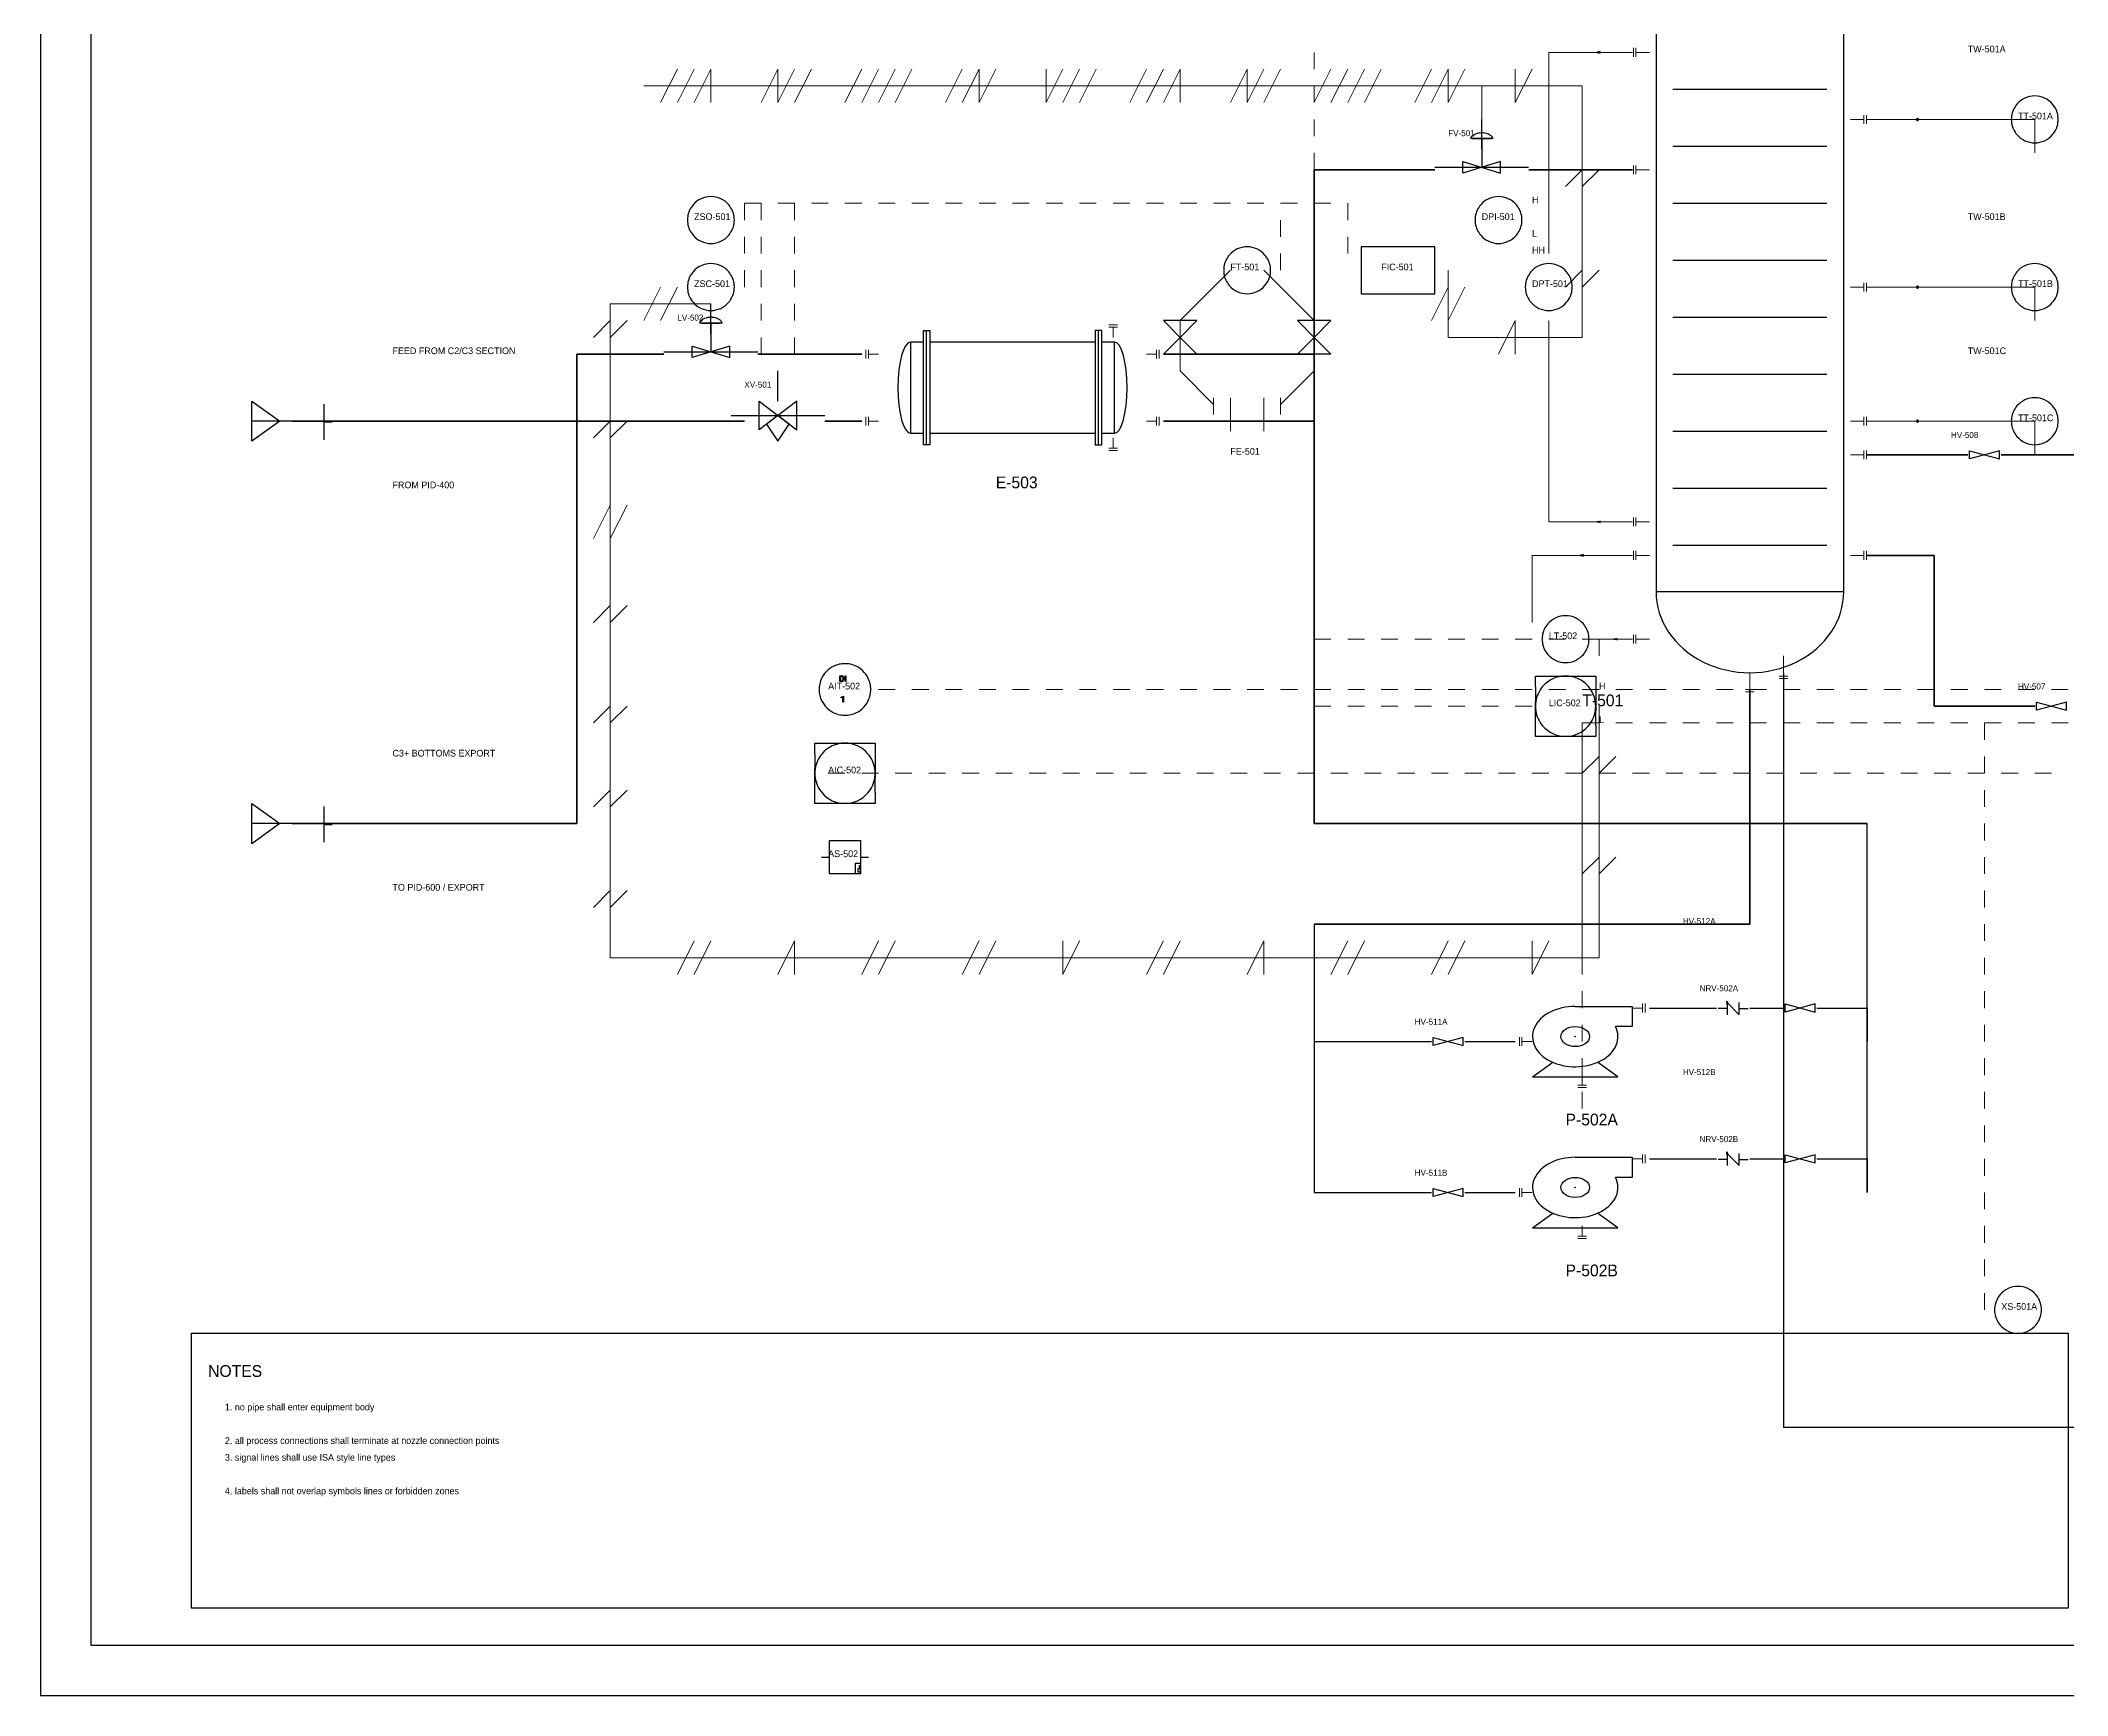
# Model space of a CAD drawing. Header units: metres. Extents: x 10 to 1179, y 10 to 831.
# Drawn here: x 10 to 615, y 10 to 504 of the extents above; entities that cross this region are included whole.
import ezdxf

# ---------------------------------------------------------------- set-up
doc = ezdxf.new("R2010")
doc.units = ezdxf.units.M
for name, color, linetype in [('BORDER', 7, 'Continuous'), ('DRAIN', 8, 'Continuous'), ('EQUIPMENT', 7, 'Continuous'), ('IMPULSE_LINE', 8, 'Continuous'), ('INSTRUMENT', 7, 'Continuous'), ('NOZZLES', 7, 'Continuous'), ('PROCESS', 7, 'Continuous'), ('SIGNAL_ELECTRIC', 8, 'Continuous'), ('SIGNAL_PNEUMATIC', 8, 'Continuous'), ('SYMBOLS', 7, 'Continuous'), ('TABLE', 8, 'Continuous'), ('TEXT', 7, 'Continuous'), ('VALVES', 7, 'Continuous')]:
    doc.layers.add(name, color=color, linetype=linetype)

# ---------------------------------------------------------------- blocks, each defined once
blk = doc.blocks.new('YAML_PID_OFFPAGE_CONNECTOR')
at = {"layer": 'DEFAULT_1_2_778'}
for p, q in [((2.649, 0.672), (2.649, -0.731)), ((2.683, -0.03), (3.324, -0.03))]:
    blk.add_line(p, q, dxfattribs=at)
at = {"layer": 'DEFAULT_255_2_778'}
for p, q in [((-3.324, 0), (-3.324, 0.794)), ((-3.324, 0.794), (-0.996, 0)), ((2.497, 0), (-3.324, 0)), ((-0.996, 0), (-3.324, -0.794)), ((-3.324, -0.794), (-3.324, 0))]:
    blk.add_line(p, q, dxfattribs=at)
blk = doc.blocks.new('YAML_PID_DEETHANIZER_COLUMN')
at = {"layer": 'EQUIP'}
blk.add_lwpolyline([(-0.5, -1.875), (0.5, -1.875), (0.5, 1.875), (-0.5, 1.875)], close=True, dxfattribs=at)
for centre, major_axis, start_param, end_param in [((0, 1.875), (-0.5, 0), 3.141593, 6.283185), ((0, -1.875), (0, -0.5), 4.712389, 7.853982)]:
    blk.add_ellipse(centre, major_axis=major_axis, ratio=1, start_param=start_param, end_param=end_param, dxfattribs=at)
blk = doc.blocks.new('YAML_PID_FEED_BOTTOMS_EXCHANGER')
for p, q in [((-1.6875, -0.625), (-1.6875, 0.625)), ((1.6875, -0.625), (1.6875, 0.625))]:
    blk.add_line(p, q)
at = {"linetype": 'CONTINUOUS'}
for points in [[(-1.75, 0.5), (-2, 0.5), (-2, -0.5)], [(1.625, 0.5), (-1.625, 0.5)], [(1.75, -0.5), (2, -0.5), (2, 0.5), (1.75, 0.5)], [(-2, -0.5), (-1.75, -0.5)], [(-1.625, -0.5), (1.625, -0.5)]]:
    blk.add_lwpolyline(points, dxfattribs=at)
for points in [[(-1.75, 0.625), (-1.625, 0.625), (-1.625, -0.625), (-1.75, -0.625)], [(1.75, 0.625), (1.625, 0.625), (1.625, -0.625), (1.75, -0.625)]]:
    blk.add_lwpolyline(points, close=True)
for centre, major_axis in [((-2, 0), (0, -0.5)), ((2, 0), (0, 0.5))]:
    blk.add_ellipse(centre, major_axis=major_axis, ratio=0.5, start_param=3.1415927, end_param=6.2831853)
blk = doc.blocks.new('YAML_PID_CENTRIFUGAL_PUMP')
for points in [[(-0.062, 0.437), (0.437, 0.437), (0.437, 0.187), (0.291, 0.187)], [(-0.438, -0.438), (-0.258, -0.258)], [(0.312, -0.438), (0.133, -0.258)], [(-0.438, -0.438), (0.312, -0.438)]]:
    blk.add_lwpolyline(points)
blk.add_circle((-0.062, 0.062), 0.125)
blk.add_arc((-0.062, 0.062), 0.375, 90, 19.4712)
blk.add_point((-0.062, 0.062))
blk = doc.blocks.new('YAML_PID_SHUTDOWN_VALVE')
at = {"layer": 'DEFAULT_255_2_778'}
for p, q in [((-6.61, 0.53), (6.61, 0.53)), ((2.65, 1.85), (-2.65, -0.79)), ((-2.65, -0.79), (-2.65, 1.85)), ((-2.65, 1.85), (2.65, -0.79)), ((0, 0.53), (-1.59, -0.26)), ((1.59, -0.26), (0, 0.53)), ((2.65, -0.79), (2.65, 1.85)), ((-1.59, -0.26), (0, -1.85)), ((0, -1.85), (1.59, -0.26))]:
    blk.add_line(p, q, dxfattribs=at)
blk = doc.blocks.new('YAML_PID_CONTROL_VALVE')
at = {"layer": 'DEFAULT_255_2_778'}
for p, q in [((1.59, 3.3), (-1.59, 3.3)), ((-1.32, 3.3), (1.32, 3.3)), ((0, 3.3), (0, -3.31)), ((1.59, 3.3), (1.59, 3.3)), ((2.65, -1.99), (-2.65, -4.64)), ((-2.65, -4.64), (-2.65, -1.99)), ((-2.65, -1.99), (2.65, -4.64)), ((2.65, -4.64), (2.65, -1.99)), ((-6.61, -3.31), (6.61, -3.31))]:
    blk.add_line(p, q, dxfattribs=at)
for centre, radius, start, end in [((-0.12, 3.05), 1.49, 139.274, 170.2375), ((0.08, 2.88), 1.75, 107.8085, 139.4549), ((0.03, 3.03), 1.6, 100.7622, 107.7138), ((0.01, 3.18), 1.44, 91.8616, 100.8049), ((0, 3.29), 1.33, 90.0038, 91.7662), ((0, 3.22), 1.41, 80.7831, 89.8951), ((-0.02, 3.11), 1.52, 79.284, 80.8774), ((-0.07, 2.91), 1.72, 54.0163, 78.868), ((0.03, 3), 1.59, 16.9721, 54.9197), ((0.18, 3.07), 1.43, 9.4624, 16.199)]:
    blk.add_arc(centre, radius, start, end, dxfattribs=at)
blk = doc.blocks.new('YAML_PID_MANUAL_BLOCK_VALVE')
blk.add_lwpolyline([(-0.5, -0.3), (-0.5, 0.3), (0.5, -0.3), (0.5, 0.3), (-0.5, -0.3)])
blk = doc.blocks.new('YAML_PID_CHECK_VALVE')
at = {"layer": 'DEFAULT_255_2_778'}
for p, q in [((-2.91, 1.19), (-2.91, 1.19)), ((2.65, -1.46), (-2.65, 1.19)), ((-2.65, 1.19), (2.65, -1.46)), ((-2.65, 1.19), (-2.65, -1.46)), ((2.65, -1.46), (2.65, 1.19)), ((-2.65, -0.13), (-6.61, -0.13)), ((2.65, -0.13), (6.61, -0.13))]:
    blk.add_line(p, q, dxfattribs=at)
for start, end in [(89.871, 180.129), (179.871, 270.129), (359.871, 90.129), (269.871, 0.129)]:
    blk.add_arc((-2.65, 1.19), 0.264, start, end, dxfattribs=at)
blk = doc.blocks.new('YAML_PID_FIELD_INSTRUMENT')
for start, end in [(40.5416, 139.4584), (171.3731, 188.6269), (139.4584, 171.3731), (8.6269, 40.5416), (351.3731, 8.6269), (188.6269, 220.5416), (220.5416, 319.4584), (319.4584, 351.3731)]:
    blk.add_arc((0, 0), 0.5, start, end)
blk = doc.blocks.new('YAML_PID_DCS_CONTROLLER')
for p, q in [((-0.5, 0.325), (-0.5, 0.075)), ((0.5, 0.325), (0.5, 0.075)), ((-0.5, -0.325), (-0.5, -0.075)), ((0.5, -0.325), (0.5, -0.075))]:
    blk.add_line(p, q)
for points in [[(-0.5, 0.325), (-0.5, 0.5), (0.5, 0.5), (0.5, 0.325)], [(-0.5, -0.075), (-0.5, 0.075)], [(0.5, 0.075), (0.5, -0.075)], [(0.5, -0.325), (0.5, -0.5), (-0.5, -0.5), (-0.5, -0.325)]]:
    blk.add_lwpolyline(points)
for start, end in [(40.5416, 139.4584), (171.3731, 188.6269), (139.4584, 171.3731), (8.6269, 40.5416), (351.3731, 8.6269), (188.6269, 220.5416), (220.5416, 319.4584), (319.4584, 351.3731)]:
    blk.add_arc((0, 0), 0.5, start, end)
blk = doc.blocks.new('YAML_PID_ANALYZER')
at = {"layer": 'DEFAULT_255_1_542'}
for p, q in [((-1.31, 2.06), (-1.31, 3.52)), ((-1.31, 3.52), (-0.9, 3.52)), ((-0.91, 2.06), (-1.31, 2.06)), ((-0.9, 3.37), (-1.12, 3.37)), ((-1.12, 3.37), (-1.12, 2.22)), ((-1.12, 2.22), (-0.92, 2.22)), ((-0.45, 2.75), (-0.45, 2.84)), ((-0.26, 2.84), (-0.26, 2.75)), ((0.05, 2.06), (0.05, 3.52)), ((0.05, 3.52), (0.24, 3.52)), ((0.24, 2.06), (0.05, 2.06)), ((0.24, 3.52), (0.24, 2.06)), ((-0.94, -1.96), (-0.4, -1.76)), ((-0.94, -2.13), (-0.94, -1.96)), ((-0.56, -1.99), (-0.94, -2.13)), ((-0.56, -3.23), (-0.56, -1.99)), ((-0.37, -3.23), (-0.56, -3.23)), ((-0.4, -1.76), (-0.37, -1.76)), ((-0.37, -1.76), (-0.37, -3.23))]:
    blk.add_line(p, q, dxfattribs=at)
for centre, radius, start, end in [((-0.91, 2.8), 0.576, 269.4971, 284.0204), ((-0.92, 2.91), 0.849, 270.4445, 278.451), ((-0.9, 2.79), 0.733, 75.4101, 90.3803), ((-0.9, 2.79), 0.571, 79.2151, 89.7446), ((-0.86, 2.98), 0.385, 40.384, 80.1432), ((-0.88, 2.72), 0.658, 278.1073, 299.0339), ((-0.87, 2.63), 0.399, 283.77, 318.1556), ((-0.87, 2.91), 0.61, 60.1456, 75.189), ((-0.91, 2.66), 0.452, 318.7416, 343.6873), ((-0.85, 2.95), 0.57, 26.5254, 60.1451), ((-0.89, 2.95), 0.426, 26.5778, 40.1533), ((-0.84, 2.64), 0.561, 299.2531, 333.4571), ((-1.01, 2.9), 0.554, 9.6572, 26.1932), ((-1.14, 2.73), 0.688, 343.3325, 355.8548), ((-1.3, 2.84), 0.854, 359.6455, 9.8607), ((-1.4, 2.75), 0.951, 355.4989, 0.0788), ((-0.99, 2.87), 0.729, 7.403, 26.8321), ((-0.96, 2.7), 0.699, 333.0707, 348.7181), ((-1.17, 2.74), 0.91, 348.729, 0.3013), ((-1.19, 2.84), 0.93, 0.1606, 7.7176)]:
    blk.add_arc(centre, radius, start, end, dxfattribs=at)
at = {"layer": 'DEFAULT_255_2_778'}
blk.add_line((-6.61, 0), (-6.61, 0), dxfattribs=at)
for centre, radius, start, end in [((-0.01, 0.01), 6.61, 109.7078, 153.0328), ((-0.02, 0.01), 6.6, 96.3164, 109.6517), ((0, -0.13), 6.74, 89.9875, 96.3278), ((0, -0.08), 6.69, 78.5415, 90.0352), ((0.03, 0.04), 6.57, 63.0463, 78.5245), ((0.01, 0.01), 6.61, 19.7078, 63.0328), ((0.08, 0), 6.69, 168.5415, 180.0352), ((-0.04, 0.03), 6.57, 153.0463, 168.5245), ((0.01, 0.02), 6.6, 6.3164, 19.6517), ((-0.13, 0), 6.74, 359.9875, 6.3278), ((0.13, 0), 6.74, 179.9875, 186.3278), ((-0.01, -0.02), 6.6, 186.3164, 199.6517), ((-0.01, -0.01), 6.61, 199.7078, 243.0328), ((0.01, -0.01), 6.61, 289.7078, 333.0328), ((0.04, -0.03), 6.57, 333.0463, 348.5245), ((-0.08, 0), 6.69, 348.5415, 0.0352), ((-0.03, -0.04), 6.57, 243.0463, 258.5245), ((0, 0.08), 6.69, 258.5415, 270.0352), ((0, 0.13), 6.74, 269.9875, 276.3278), ((0.02, -0.01), 6.6, 276.3164, 289.6517)]:
    blk.add_arc(centre, radius, start, end, dxfattribs=at)
blk = doc.blocks.new('YAML_PID_SAMPLE_POINT')
at = {"layer": 'DEFAULT_255_2_778'}
for p, q in [((-7.97, 0), (-5.32, 0)), ((-5.26, 2.65), (5.33, 2.65)), ((-5.26, -2.65), (-5.26, 2.65)), ((5.32, 0), (7.97, 0)), ((5.33, 2.65), (5.33, -2.65)), ((5.33, -2.65), (-5.26, -2.65)), ((3.61, -0.93), (5.33, -0.93)), ((3.61, -2.65), (3.61, -0.93)), ((5.33, -2.65), (3.61, -2.65)), ((4.53, -2.38), (4.53, -1.77)), ((4.53, -1.77), (4.89, -1.77)), ((4.89, -2.38), (4.53, -2.38)), ((4.89, -1.77), (4.89, -1.32)), ((4.89, -1.32), (5.19, -1.32)), ((5.19, -2.38), (4.89, -2.38)), ((5.19, -1.32), (5.19, -2.38)), ((5.33, -0.93), (5.33, -2.65))]:
    blk.add_line(p, q, dxfattribs=at)

msp = doc.modelspace()

# ---------------------------------------------------------------- linework, layer by layer
at = {"layer": 'BORDER'}
for points in [[(10, 10), (1179, 10), (1179, 831), (10, 831), (10, 10)], [(25, 25), (1164, 25), (1164, 816), (25, 816), (25, 25)]]:
    msp.add_lwpolyline(points, dxfattribs=at)
at = {"layer": 'DRAIN', "lineweight": 25}
for points in [[(530, 315), (530, 90)], [(530, 90), (720, 90)]]:
    msp.add_lwpolyline(points, dxfattribs=at)
at = {"layer": 'EQUIPMENT'}
for p, q in [((497, 489), (543, 489)), ((497, 472), (543, 472)), ((497, 455), (543, 455)), ((497, 438), (543, 438)), ((497, 421), (543, 421)), ((497, 404), (543, 404)), ((497, 387), (543, 387)), ((497, 370), (543, 370)), ((497, 353), (543, 353))]:
    msp.add_line(p, q, dxfattribs=at)
at = {"layer": 'IMPULSE_LINE', "lineweight": 18}
for p, q in [((485, 500), (460, 500)), ((460, 500), (460, 440)), ((555, 480), (570, 480)), ((570, 480), (605, 480)), ((605, 480), (605, 470)), ((350, 420), (365, 435)), ((390, 420), (375, 435)), ((555, 430), (570, 430)), ((570, 430), (605, 430)), ((605, 430), (605, 420)), ((350, 405), (350, 420)), ((390, 405), (390, 420)), ((460, 360), (460, 420)), ((360, 395), (350, 405)), ((380, 395), (390, 405)), ((360, 392), (360, 397)), ((380, 392), (380, 397)), ((555, 390), (570, 390)), ((570, 390), (605, 390)), ((605, 390), (605, 380)), ((485, 360), (460, 360)), ((485, 350), (455, 350)), ((455, 350), (455, 330)), ((485, 325), (475, 325)), ((475, 325), (475, 320))]:
    msp.add_line(p, q, dxfattribs=at)
at = {"layer": 'INSTRUMENT'}
for p, q in [((440, 471), (440, 480)), ((210, 416), (210, 425)), ((230, 396), (230, 405))]:
    msp.add_line(p, q, dxfattribs=at)
at = {"layer": 'INSTRUMENT', "lineweight": 18}
for p, q in [((365, 387), (365, 397)), ((375, 387), (375, 397))]:
    msp.add_line(p, q, dxfattribs=at)
at = {"layer": 'INSTRUMENT'}
msp.add_lwpolyline([(404, 428), (426, 428), (426, 442), (404, 442), (404, 428)], dxfattribs=at)
at = {"layer": 'NOZZLES', "lineweight": 13}
for p, q in [((485.25, 501.3), (485.25, 498.7)), ((486, 501.3), (486, 498.7)), ((490, 500), (486, 500)), ((550, 480), (554, 480)), ((554, 478.7), (554, 481.3)), ((554.75, 478.7), (554.75, 481.3)), ((485.25, 466.3), (485.25, 463.7)), ((486, 466.3), (486, 463.7)), ((490, 465), (486, 465)), ((550, 430), (554, 430)), ((554, 428.7), (554, 431.3)), ((554.75, 428.7), (554.75, 431.3)), ((331.3, 418.75), (328.7, 418.75)), ((331.3, 418), (328.7, 418)), ((330, 415), (330, 418)), ((256.25, 411.3), (256.25, 408.7)), ((257, 411.3), (257, 408.7)), ((343, 408.7), (343, 411.3)), ((343.75, 408.7), (343.75, 411.3)), ((260, 410), (257, 410)), ((340, 410), (343, 410)), ((256.25, 391.3), (256.25, 388.7)), ((257, 391.3), (257, 388.7)), ((260, 390), (257, 390)), ((340, 390), (343, 390)), ((343, 388.7), (343, 391.3)), ((343.75, 388.7), (343.75, 391.3)), ((550, 390), (554, 390)), ((554, 388.7), (554, 391.3)), ((554.75, 388.7), (554.75, 391.3)), ((328.7, 382), (331.3, 382)), ((328.7, 381.25), (331.3, 381.25)), ((330, 385), (330, 382)), ((554, 378.7), (554, 381.3)), ((554.75, 378.7), (554.75, 381.3)), ((550, 380), (554, 380)), ((485.25, 361.3), (485.25, 358.7)), ((486, 361.3), (486, 358.7)), ((490, 360), (486, 360)), ((485.25, 351.3), (485.25, 348.7)), ((486, 351.3), (486, 348.7)), ((554, 348.7), (554, 351.3)), ((554.75, 348.7), (554.75, 351.3)), ((490, 350), (486, 350)), ((550, 350), (554, 350)), ((485.25, 326.3), (485.25, 323.7)), ((486, 326.3), (486, 323.7)), ((490, 325), (486, 325)), ((520, 315), (520, 310)), ((530, 320), (530, 314)), ((518.7, 310), (521.3, 310)), ((518.7, 309.25), (521.3, 309.25)), ((528.7, 314), (531.3, 314)), ((528.7, 313.25), (531.3, 313.25)), ((485, 215), (488, 215)), ((488, 213.7), (488, 216.3)), ((488.75, 213.7), (488.75, 216.3)), ((451.25, 206.3), (451.25, 203.7)), ((452, 206.3), (452, 203.7)), ((455, 205), (452, 205)), ((470, 195), (470, 192)), ((468.7, 192), (471.3, 192)), ((468.7, 191.25), (471.3, 191.25)), ((485, 170), (488, 170)), ((488, 168.7), (488, 171.3)), ((488.75, 168.7), (488.75, 171.3)), ((451.25, 161.3), (451.25, 158.7)), ((452, 161.3), (452, 158.7)), ((455, 160), (452, 160)), ((468.7, 147), (471.3, 147)), ((468.7, 146.25), (471.3, 146.25)), ((470, 150), (470, 147))]:
    msp.add_line(p, q, dxfattribs=at)
at = {"layer": 'PROCESS', "lineweight": 35}
for points in [[(390, 390), (390, 465)], [(390, 465), (426, 465)], [(454, 465), (485, 465)], [(170, 410), (196, 410)], [(170, 410), (170, 270)], [(224, 410), (255, 410)], [(390, 410), (345, 410)], [(390, 270), (390, 410)], [(85, 390), (220, 390)], [(244, 390), (255, 390)], [(345, 390), (390, 390)], [(555, 380), (585, 380)], [(595, 380), (630, 380)], [(555, 350), (575, 350)], [(575, 350), (575, 305)], [(520, 310), (520, 240)], [(575, 305), (605, 305)], [(170, 270), (85, 270)], [(555, 270), (390, 270)], [(520, 240), (390, 240)]]:
    msp.add_lwpolyline(points, dxfattribs=at)
at = {"layer": 'PROCESS', "lineweight": 25}
for points in [[(555, 205), (555, 270)], [(555, 160), (555, 270)], [(390, 240), (390, 205)], [(390, 240), (390, 160)], [(490, 215), (510, 215)], [(520, 215), (530, 215)], [(540, 215), (555, 215)], [(555, 215), (555, 205)], [(390, 205), (425, 205)], [(435, 205), (450, 205)], [(490, 170), (510, 170)], [(520, 170), (530, 170)], [(540, 170), (555, 170)], [(555, 170), (555, 160)], [(390, 160), (425, 160)], [(435, 160), (450, 160)]]:
    msp.add_lwpolyline(points, dxfattribs=at)
at = {"layer": 'SIGNAL_ELECTRIC', "lineweight": 18}
for p, q in [((390, 495), (390, 500)), ((390, 485), (390, 490)), ((390, 475), (390, 480)), ((390, 465), (390, 470)), ((390, 455), (390, 460)), ((220, 450), (220, 455)), ((220, 455), (225, 455)), ((225, 455), (225, 450)), ((230, 455), (235, 455)), ((235, 455), (235, 450)), ((240, 455), (245, 455)), ((250, 455), (255, 455)), ((260, 455), (265, 455)), ((270, 455), (275, 455)), ((280, 455), (285, 455)), ((290, 455), (295, 455)), ((300, 455), (305, 455)), ((310, 455), (315, 455)), ((320, 455), (325, 455)), ((330, 455), (335, 455)), ((340, 455), (345, 455)), ((350, 455), (355, 455)), ((360, 455), (365, 455)), ((370, 455), (375, 455)), ((380, 455), (385, 455)), ((390, 455), (395, 455)), ((400, 455), (400, 450)), ((380, 445), (380, 450)), ((390, 445), (390, 450)), ((220, 440), (220, 445)), ((225, 445), (225, 440)), ((235, 445), (235, 440)), ((400, 445), (400, 440)), ((380, 435), (380, 440)), ((390, 435), (390, 440)), ((220, 430), (220, 435)), ((225, 435), (225, 430)), ((235, 435), (235, 430)), ((390, 425), (390, 430)), ((225, 425), (225, 420)), ((235, 425), (235, 420)), ((390, 415), (390, 420)), ((225, 415), (225, 410)), ((235, 415), (235, 410)), ((390, 405), (390, 410)), ((390, 395), (390, 400)), ((390, 385), (390, 390)), ((390, 375), (390, 380)), ((390, 365), (390, 370)), ((390, 355), (390, 360)), ((390, 345), (390, 350)), ((390, 335), (390, 340)), ((390, 325), (390, 330)), ((395, 325), (390, 325)), ((405, 325), (400, 325)), ((415, 325), (410, 325)), ((425, 325), (420, 325)), ((435, 325), (430, 325)), ((445, 325), (440, 325)), ((455, 325), (450, 325)), ((465, 325), (460, 325)), ((475, 325), (470, 325)), ((390, 315), (390, 320)), ((260, 310), (265, 310)), ((270, 310), (275, 310)), ((280, 310), (285, 310)), ((290, 310), (295, 310)), ((300, 310), (305, 310)), ((310, 310), (315, 310)), ((320, 310), (325, 310)), ((330, 310), (335, 310)), ((340, 310), (345, 310)), ((350, 310), (355, 310)), ((360, 310), (365, 310)), ((370, 310), (375, 310)), ((380, 310), (385, 310)), ((390, 310), (395, 310)), ((390, 305), (390, 310)), ((400, 310), (405, 310)), ((410, 310), (415, 310)), ((420, 310), (425, 310)), ((430, 310), (435, 310)), ((440, 310), (445, 310)), ((450, 310), (455, 310)), ((460, 310), (465, 310)), ((470, 310), (475, 310)), ((480, 310), (485, 310)), ((490, 310), (495, 310)), ((500, 310), (505, 310)), ((510, 310), (515, 310)), ((520, 310), (525, 310)), ((530, 310), (535, 310)), ((540, 310), (545, 310)), ((550, 310), (555, 310)), ((560, 310), (565, 310)), ((570, 310), (575, 310)), ((580, 310), (585, 310)), ((590, 310), (595, 310)), ((600, 310), (605, 310)), ((610, 310), (615, 310)), ((390, 305), (395, 305)), ((400, 305), (405, 305)), ((410, 305), (415, 305)), ((420, 305), (425, 305)), ((430, 305), (435, 305)), ((440, 305), (445, 305)), ((450, 305), (455, 305)), ((470, 295), (470, 300)), ((470, 300), (475, 300)), ((480, 300), (485, 300)), ((490, 300), (495, 300)), ((500, 300), (505, 300)), ((510, 300), (515, 300)), ((520, 300), (525, 300)), ((530, 300), (535, 300)), ((540, 300), (545, 300)), ((550, 300), (555, 300)), ((560, 300), (565, 300)), ((570, 300), (575, 300)), ((580, 300), (585, 300)), ((590, 300), (590, 295)), ((590, 300), (595, 300)), ((600, 300), (605, 300)), ((610, 300), (615, 300)), ((470, 290), (470, 295)), ((250, 285), (245, 285)), ((260, 285), (255, 285)), ((270, 285), (265, 285)), ((280, 285), (275, 285)), ((290, 285), (285, 285)), ((300, 285), (295, 285)), ((310, 285), (305, 285)), ((320, 285), (315, 285)), ((330, 285), (325, 285)), ((340, 285), (335, 285)), ((350, 285), (345, 285)), ((360, 285), (355, 285)), ((370, 285), (365, 285)), ((380, 285), (375, 285)), ((390, 285), (385, 285)), ((400, 285), (395, 285)), ((410, 285), (405, 285)), ((420, 285), (415, 285)), ((430, 285), (425, 285)), ((440, 285), (435, 285)), ((450, 285), (445, 285)), ((460, 285), (455, 285)), ((470, 285), (465, 285)), ((470, 285), (470, 290)), ((470, 280), (470, 285)), ((480, 285), (475, 285)), ((490, 285), (485, 285)), ((500, 285), (495, 285)), ((510, 285), (505, 285)), ((520, 285), (515, 285)), ((530, 285), (525, 285)), ((540, 285), (535, 285)), ((550, 285), (545, 285)), ((560, 285), (555, 285)), ((570, 285), (565, 285)), ((580, 285), (575, 285)), ((590, 285), (585, 285)), ((590, 290), (590, 285)), ((600, 285), (595, 285)), ((610, 285), (605, 285)), ((470, 275), (470, 280)), ((590, 280), (590, 275)), ((470, 270), (470, 275)), ((470, 265), (470, 270)), ((590, 270), (590, 265)), ((470, 260), (470, 265)), ((470, 255), (470, 260)), ((470, 250), (470, 255)), ((590, 260), (590, 255)), ((470, 245), (470, 250)), ((590, 250), (590, 245)), ((470, 240), (470, 245)), ((470, 235), (470, 240)), ((590, 240), (590, 235)), ((470, 230), (470, 235)), ((470, 225), (470, 230)), ((590, 230), (590, 225)), ((470, 215), (470, 220)), ((590, 220), (590, 215)), ((470, 205), (470, 210)), ((590, 210), (590, 205)), ((470, 195), (470, 200)), ((590, 200), (590, 195)), ((470, 185), (470, 190)), ((590, 190), (590, 185)), ((590, 180), (590, 175)), ((590, 170), (590, 165)), ((590, 160), (590, 155)), ((590, 150), (590, 145)), ((590, 140), (590, 135)), ((590, 130), (590, 125))]:
    msp.add_line(p, q, dxfattribs=at)
at = {"layer": 'SIGNAL_PNEUMATIC', "lineweight": 18}
for p, q in [((470, 490), (190, 490)), ((190, 490), (440, 490)), ((195, 485), (200, 495)), ((200, 485), (205, 495)), ((205, 485), (210, 495)), ((210, 485), (210, 495)), ((225, 485), (230, 495)), ((230, 485), (230, 495)), ((230, 485), (235, 495)), ((235, 485), (240, 495)), ((250, 485), (255, 495)), ((255, 485), (260, 495)), ((260, 485), (265, 495)), ((265, 485), (270, 495)), ((280, 485), (285, 495)), ((285, 485), (290, 495)), ((290, 485), (290, 495)), ((290, 485), (295, 495)), ((310, 485), (310, 495)), ((310, 485), (315, 495)), ((315, 485), (320, 495)), ((320, 485), (325, 495)), ((335, 485), (340, 495)), ((340, 485), (345, 495)), ((345, 485), (350, 495)), ((350, 485), (350, 495)), ((365, 485), (370, 495)), ((370, 485), (370, 495)), ((370, 485), (375, 495)), ((375, 485), (380, 495)), ((390, 485), (395, 495)), ((395, 485), (400, 495)), ((400, 485), (405, 495)), ((405, 485), (410, 495)), ((420, 485), (425, 495)), ((425, 485), (430, 495)), ((430, 485), (430, 495)), ((430, 485), (435, 495)), ((440, 490), (440, 480)), ((450, 485), (450, 495)), ((450, 485), (455, 495)), ((470, 415), (470, 490)), ((465, 460), (470, 465)), ((470, 460), (475, 465)), ((190, 420), (195, 430)), ((195, 420), (200, 430)), ((425, 420), (430, 430)), ((430, 435), (430, 415)), ((430, 420), (435, 430)), ((465, 430), (470, 435)), ((470, 430), (475, 435)), ((180, 230), (180, 425)), ((180, 425), (210, 425)), ((175, 415), (180, 420)), ((180, 415), (185, 420)), ((445, 410), (450, 420)), ((450, 410), (450, 420)), ((430, 415), (470, 415)), ((175, 385), (180, 390)), ((180, 385), (185, 390)), ((175, 355), (180, 365)), ((180, 355), (185, 365)), ((175, 330), (180, 335)), ((180, 330), (185, 335)), ((175, 300), (180, 305)), ((180, 300), (185, 305)), ((475, 305), (475, 230)), ((470, 285), (475, 290)), ((475, 285), (480, 290)), ((175, 275), (180, 280)), ((180, 275), (185, 280)), ((470, 255), (475, 260)), ((475, 255), (480, 260)), ((175, 245), (180, 250)), ((180, 245), (185, 250)), ((475, 230), (180, 230)), ((200, 225), (205, 235)), ((205, 225), (210, 235)), ((230, 225), (235, 235)), ((235, 225), (235, 235)), ((255, 225), (260, 235)), ((260, 225), (265, 235)), ((285, 225), (290, 235)), ((290, 225), (295, 235)), ((315, 225), (315, 235)), ((315, 225), (320, 235)), ((340, 225), (345, 235)), ((345, 225), (350, 235)), ((370, 225), (375, 235)), ((375, 225), (375, 235)), ((395, 225), (400, 235)), ((400, 225), (405, 235)), ((425, 225), (430, 235)), ((430, 225), (435, 235)), ((455, 225), (455, 235)), ((455, 225), (460, 235))]:
    msp.add_line(p, q, dxfattribs=at)
at = {"layer": 'TABLE'}
msp.add_lwpolyline([(55, 118), (615, 118), (615, 36), (55, 36), (55, 118)], dxfattribs=at)
at = {"layer": 'VALVES'}
for points in [[(345, 420), (350, 415), (355, 420), (345, 420)], [(385, 420), (390, 415), (395, 420), (385, 420)], [(345, 410), (350, 415), (355, 410), (345, 410)], [(385, 410), (390, 415), (395, 410), (385, 410)]]:
    msp.add_lwpolyline(points, dxfattribs=at)

# ---------------------------------------------------------------- block references
at = {"layer": 'SYMBOLS'}
for name, p, xscale, yscale in [('YAML_PID_DEETHANIZER_COLUMN', (520, 430), 56, 48.421052631578945), ('YAML_PID_MANUAL_BLOCK_VALVE', (475, 500), 0.75, 0.75), ('YAML_PID_FIELD_INSTRUMENT', (605, 480), 14, 14), ('YAML_PID_FIELD_INSTRUMENT', (570, 480), 0.65, 0.65), ('YAML_PID_CONTROL_VALVE', (440, 470), 2.1165301000816377, 1.294311383901137), ('YAML_PID_FIELD_INSTRUMENT', (210, 450), 14, 14), ('YAML_PID_FIELD_INSTRUMENT', (445, 450), 14, 14), ('YAML_PID_FIELD_INSTRUMENT', (370, 435), 14, 14), ('YAML_PID_FIELD_INSTRUMENT', (210, 430), 14, 14), ('YAML_PID_FIELD_INSTRUMENT', (460, 430), 14, 14), ('YAML_PID_FIELD_INSTRUMENT', (605, 430), 14, 14), ('YAML_PID_FIELD_INSTRUMENT', (570, 430), 0.65, 0.65), ('YAML_PID_CONTROL_VALVE', (210, 415), 2.1165301000816377, 1.294311383901137), ('YAML_PID_FEED_BOTTOMS_EXCHANGER', (300, 400), 15.2, 27.2), ('YAML_PID_OFFPAGE_CONNECTOR', (85, 390), 3.6103034812080543, 7.559055118110234), ('YAML_PID_SHUTDOWN_VALVE', (230, 390), 2.1165301000816377, 3.2396607038551637), ('YAML_PID_FIELD_INSTRUMENT', (605, 390), 14, 14), ('YAML_PID_FIELD_INSTRUMENT', (570, 390), 0.65, 0.65), ('YAML_PID_MANUAL_BLOCK_VALVE', (590, 380), 9, 4), ('YAML_PID_MANUAL_BLOCK_VALVE', (475, 360), 0.75, 0.75), ('YAML_PID_MANUAL_BLOCK_VALVE', (470, 350), 0.75, 0.75), ('YAML_PID_FIELD_INSTRUMENT', (465, 325), 14, 14), ('YAML_PID_MANUAL_BLOCK_VALVE', (480, 325), 0.75, 0.75), ('YAML_PID_ANALYZER', (250, 310), 1.1638494030954656, 1.1638494030954656), ('YAML_PID_DCS_CONTROLLER', (465, 305), 18, 18), ('YAML_PID_MANUAL_BLOCK_VALVE', (610, 305), 9, 4), ('YAML_PID_DCS_CONTROLLER', (250, 285), 18, 18), ('YAML_PID_OFFPAGE_CONNECTOR', (85, 270), 3.6103034812080543, 7.559055118110234), ('YAML_PID_SAMPLE_POINT', (250, 260), 0.8782329952136302, 1.8897518755787364), ('YAML_PID_CENTRIFUGAL_PUMP', (470, 205), 34, 24), ('YAML_PID_CHECK_VALVE', (515, 215), 0.6803132464548122, 1.3743969704442458), ('YAML_PID_MANUAL_BLOCK_VALVE', (535, 215), 9, 4), ('YAML_PID_MANUAL_BLOCK_VALVE', (430, 205), 9, 4), ('YAML_PID_CENTRIFUGAL_PUMP', (470, 160), 34, 24), ('YAML_PID_CHECK_VALVE', (515, 170), 0.6803132464548122, 1.3743969704442458), ('YAML_PID_MANUAL_BLOCK_VALVE', (535, 170), 9, 4), ('YAML_PID_MANUAL_BLOCK_VALVE', (430, 160), 9, 4), ('YAML_PID_FIELD_INSTRUMENT', (600, 125), 14, 14)]:
    msp.add_blockref(name, p, dxfattribs=dict(at, xscale=xscale, yscale=yscale))

# ---------------------------------------------------------------- texts
at = {"layer": 'TEXT'}
for s, height, p in [('TW-501A', 2, (585, 500)), ('TT-501A', 2, (600, 480)), ('FV-501', 1.8, (430, 475)), ('H', 2, (455, 455)), ('ZSO-501', 2, (205, 450)), ('DPI-501', 2, (440, 450)), ('TW-501B', 2, (585, 450)), ('L', 2, (455, 445)), ('HH', 2, (455, 440)), ('FT-501', 2, (365, 435)), ('FIC-501', 2, (410, 435)), ('ZSC-501', 2, (205, 430)), ('DPT-501', 2, (455, 430)), ('TT-501B', 2, (600, 430)), ('LV-502', 1.8, (200, 420)), ('FEED FROM C2/C3 SECTION', 2, (115, 410)), ('TW-501C', 2, (585, 410)), ('XV-501', 1.8, (220, 400)), ('TT-501C', 2, (600, 390)), ('FE-501', 2, (365, 380)), ('HV-508', 1.8, (580, 385)), ('FROM PID-400', 2, (115, 370)), ('E-503', 3.5, (295, 370)), ('LT-502', 2, (460, 325)), ('AIT-502', 2, (245, 310)), ('T-501', 3.5, (470, 305)), ('H', 2, (475, 310)), ('HV-507', 1.8, (600, 310)), ('LIC-502', 2, (460, 305)), ('L', 2, (475, 300)), ('C3+ BOTTOMS EXPORT', 2, (115, 290)), ('AIC-502', 2, (245, 285)), ('AS-502', 2, (245, 260)), ('TO PID-600 / EXPORT', 2, (115, 250)), ('HV-512A', 1.8, (500, 240)), ('NRV-502A', 1.8, (505, 220)), ('HV-511A', 1.8, (420, 210)), ('HV-512B', 1.8, (500, 195)), ('P-502A', 3.5, (465, 180)), ('NRV-502B', 1.8, (505, 175)), ('HV-511B', 1.8, (420, 165)), ('P-502B', 3.5, (465, 135)), ('XS-501A', 2, (595, 125)), ('NOTES', 3.5, (60, 105)), ('1. no pipe shall enter equipment body', 2, (65, 95)), ('2. all process connections shall terminate at nozzle connection points', 2, (65, 85)), ('3. signal lines shall use ISA style line types', 2, (65, 80)), ('4. labels shall not overlap symbols lines or forbidden zones', 2, (65, 70))]:
    msp.add_text(s, height=height, dxfattribs=at).set_placement(p)

doc.saveas('drawing.dxf')
